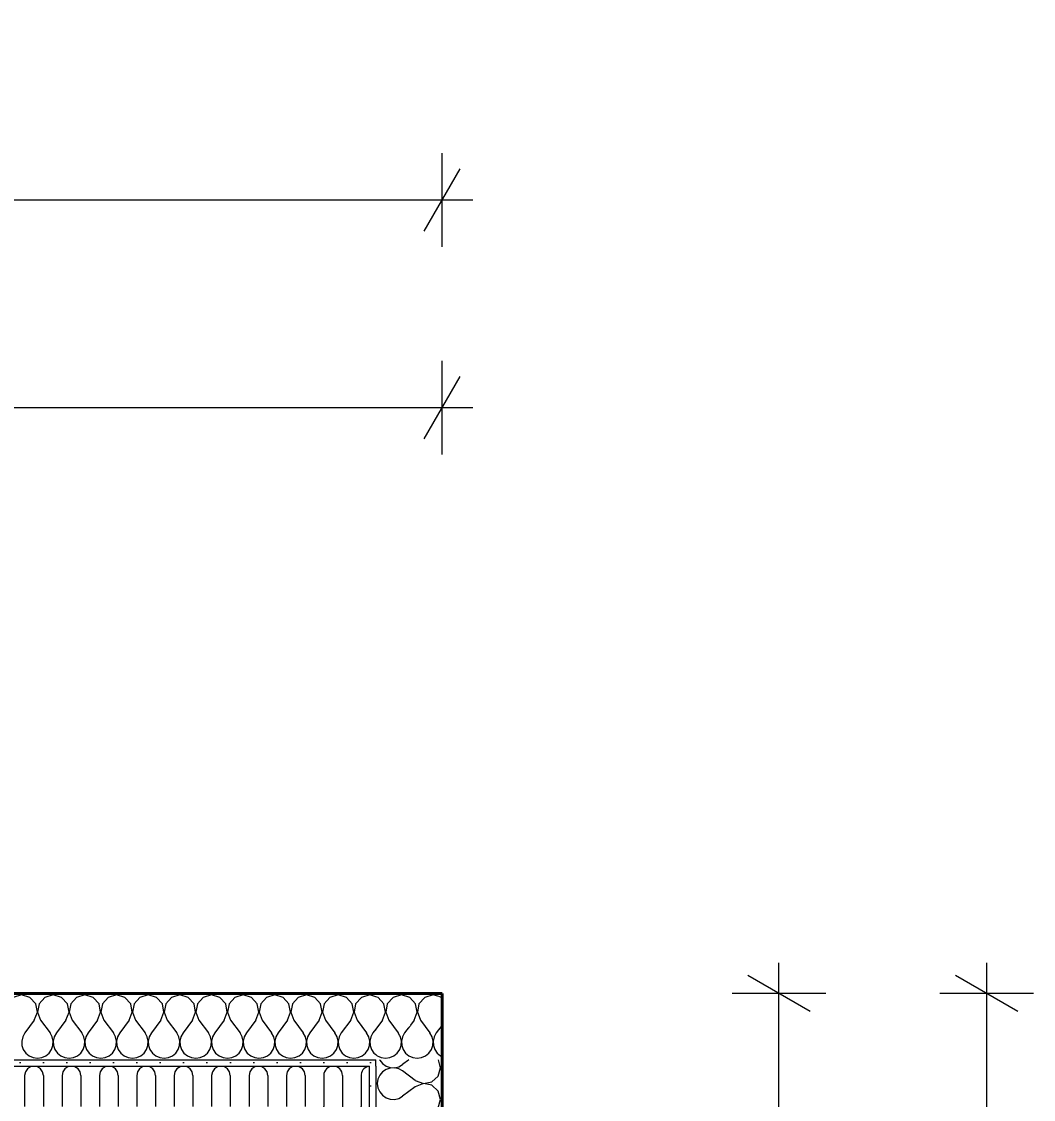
# Model space of a CAD drawing. Header units: millimetres. Extents: x -3100 to 17162, y -19566 to 10100.
# Drawn here: x 13448 to 15883, y 7505 to 10100 of the extents above; entities that cross this region are included whole.
import ezdxf

# ---------------------------------------------------------------- set-up
doc = ezdxf.new("R2010")
doc.units = ezdxf.units.MM
doc.header["$MEASUREMENT"] = 0
doc.linetypes.add('Wipeout_Contour', pattern=[1000, 0, -1000])
for name, color, linetype in [('Externí - moduly', 7, 'Continuous'), ('Konstrukce - svislé nosné', 7, 'Continuous'), ('Konstrukce – Dělicí čáry vrstev', 7, 'Continuous'), ('Kóty - SP', 7, 'Continuous'), ('Výplně – Řezové', 7, 'Continuous')]:
    doc.layers.add(name, color=color, linetype=linetype)
doc.styles.add('GENEROVANÝ_STYL_1', font='Arial.ttf')
doc.dimstyles.new('GENEROVANÝ_STYL__1', dxfattribs={"dimtxt": 134.999996, "dimasz": 114, "dimexe": 0.18, "dimexo": 0.0625, "dimgap": 0, "dimtad": 1, "dimtih": 1, "dimtoh": 1, "dimdec": 0, "dimzin": 0, "dimdsep": 46, "dimtxsty": 'GENEROVANÝ_STYL_1', "dimblk": 'ARROWHEAD_2', "dimblk1": 'ARROWHEAD_2', "dimblk2": 'ARROWHEAD_2', "dimcen": 0.09, "dimse1": 1, "dimse2": 1, "dimclrd": 256, "dimclre": 256, "dimclrt": 256, "dimazin": 0, "dimtfac": 1, "dimtdec": 4, "dimtmove": 0, "dimatfit": 3, "dimfxl": 1, "dimtolj": 1, "dimtzin": 0, "dimarcsym": 0})
doc.dimstyles.new('GENEROVANÝ_STYL__2', dxfattribs={"dimtxt": 134.999996, "dimasz": 114, "dimexe": 0.18, "dimexo": 0.0625, "dimgap": 0, "dimtad": 1, "dimdec": 0, "dimzin": 0, "dimdsep": 46, "dimtxsty": 'GENEROVANÝ_STYL_1', "dimblk": 'ARROWHEAD_2', "dimblk1": 'ARROWHEAD_2', "dimblk2": 'ARROWHEAD_2', "dimcen": 0.09, "dimse1": 1, "dimse2": 1, "dimclrd": 256, "dimclre": 256, "dimclrt": 256, "dimazin": 0, "dimtfac": 1, "dimtdec": 4, "dimtmove": 0, "dimatfit": 3, "dimfxl": 1, "dimtolj": 1, "dimtzin": 0, "dimarcsym": 0})
pattern_1 = [(0, (0, 0), (0, 56.25), [0, -56.25])]

# ---------------------------------------------------------------- blocks, each defined once
blk = doc.blocks.new('*X44')
at = {"layer": 'Výplně – Řezové', "color": 53, "linetype": 'Continuous', "lineweight": 13, "true_color": 0xeccf4f}
for p, q in [((14265, 7562.5), (14265, 7487.5)), ((14220, 7520), (14220, 7487.5))]:
    blk.add_line(p, q, dxfattribs=at)
for centre, start, end in [((14287.5, 7562.5), 96.3805, 96.7843), ((14287.5, 7562.5), 173.2157, 180), ((14242.5, 7487.5), 180, 0)]:
    blk.add_arc(centre, 22.5, start, end, dxfattribs=at)
blk = doc.blocks.new('*X45')
at = {"layer": 'Výplně – Řezové', "color": 53, "linetype": 'Continuous', "lineweight": 13, "true_color": 0xeccf4f}
for p, q in [((14458.1, 7750.5), (14452.2, 7752.2)), ((14460, 7748.4), (14458.1, 7750.5)), ((14383.8, 7683.8), (14369.5, 7664.8)), ((14404.2, 7704.2), (14407.6, 7695.2)), ((14407.6, 7695.2), (14430.5, 7664.8)), ((14460, 7683.8), (14445.7, 7664.8)), ((14359.4, 7655.6), (14358, 7658)), ((14369.5, 7664.8), (14364.4, 7655.6)), ((14435.6, 7655.6), (14430.5, 7664.8)), ((14445.7, 7664.8), (14440.6, 7655.6)), ((14357.9, 7624.9), (14361.2, 7634.8)), ((14361.8, 7645.3), (14359.4, 7655.6)), ((14361.2, 7634.8), (14361.8, 7645.3)), ((14364.4, 7655.6), (14362.1, 7645.3)), ((14362.1, 7645.3), (14362.6, 7634.8)), ((14362.6, 7634.8), (14365.9, 7624.9)), ((14434.1, 7624.9), (14437.4, 7634.8)), ((14437.9, 7645.3), (14435.6, 7655.6)), ((14437.4, 7634.8), (14437.9, 7645.3)), ((14440.6, 7655.6), (14438.2, 7645.3)), ((14438.2, 7645.3), (14438.8, 7634.8)), ((14438.8, 7634.8), (14442.1, 7624.9)), ((14307.7, 7607.7), (14313.4, 7605.3)), ((14313.4, 7605.3), (14323.8, 7603.8)), ((14323.8, 7603.8), (14334.2, 7605.3)), ((14334.2, 7605.3), (14343.8, 7609.5)), ((14343.8, 7609.5), (14351.9, 7616.2)), ((14351.9, 7616.2), (14357.9, 7624.9)), ((14365.9, 7624.9), (14371.9, 7616.2)), ((14371.9, 7616.2), (14380, 7609.5)), ((14380, 7609.5), (14389.6, 7605.3)), ((14389.6, 7605.3), (14400, 7603.8)), ((14400, 7603.8), (14410.4, 7605.3)), ((14410.4, 7605.3), (14420, 7609.5)), ((14420, 7609.5), (14428.1, 7616.2)), ((14428.1, 7616.2), (14434.1, 7624.9)), ((14442.1, 7624.9), (14448.1, 7616.2)), ((14448.1, 7616.2), (14456.2, 7609.5)), ((14456.2, 7609.5), (14460, 7607.8))]:
    blk.add_line(p, q, dxfattribs=at)
blk = doc.blocks.new('*X58')
at = {"layer": 'Výplně – Řezové', "color": 53, "linetype": 'Continuous', "lineweight": 13, "true_color": 0xeccf4f}
for p, q in [((14175, 7562.5), (14175, 7487.5)), ((14220, 7562.5), (14220, 7520))]:
    blk.add_line(p, q, dxfattribs=at)
for centre, start, end in [((14197.5, 7562.5), 0, 180), ((14287.5, 7562.5), 96.7843, 173.2157), ((14152.5, 7487.5), 303.7477, 0)]:
    blk.add_arc(centre, 22.5, start, end, dxfattribs=at)
blk = doc.blocks.new('*X62')
at = {"layer": 'Výplně – Řezové', "color": 53, "linetype": 'Continuous', "lineweight": 13, "true_color": 0xeccf4f}
for p, q in [((13468.9, 7583.3), (13461.6, 7578.4)), ((13477.5, 7585), (13468.9, 7583.3)), ((13486.1, 7583.3), (13477.5, 7585)), ((13493.4, 7578.4), (13486.1, 7583.3)), ((13558.9, 7583.3), (13551.6, 7578.4)), ((13567.5, 7585), (13558.9, 7583.3)), ((13576.1, 7583.3), (13567.5, 7585)), ((13583.4, 7578.4), (13576.1, 7583.3)), ((13648.9, 7583.3), (13641.6, 7578.4)), ((13657.5, 7585), (13648.9, 7583.3)), ((13666.1, 7583.3), (13657.5, 7585)), ((13673.4, 7578.4), (13666.1, 7583.3)), ((13738.9, 7583.3), (13731.6, 7578.4)), ((13747.5, 7585), (13738.9, 7583.3)), ((13756.1, 7583.3), (13747.5, 7585)), ((13763.4, 7578.4), (13756.1, 7583.3)), ((13828.9, 7583.3), (13821.6, 7578.4)), ((13837.5, 7585), (13828.9, 7583.3)), ((13846.1, 7583.3), (13837.5, 7585)), ((13853.4, 7578.4), (13846.1, 7583.3)), ((13918.9, 7583.3), (13911.6, 7578.4)), ((13927.5, 7585), (13918.9, 7583.3)), ((13936.1, 7583.3), (13927.5, 7585)), ((13943.4, 7578.4), (13936.1, 7583.3)), ((14008.9, 7583.3), (14001.6, 7578.4)), ((14017.5, 7585), (14008.9, 7583.3)), ((14026.1, 7583.3), (14017.5, 7585)), ((14033.4, 7578.4), (14026.1, 7583.3)), ((14098.9, 7583.3), (14091.6, 7578.4)), ((14107.5, 7585), (14098.9, 7583.3)), ((14116.1, 7583.3), (14107.5, 7585)), ((14123.4, 7578.4), (14116.1, 7583.3)), ((13456.7, 7571.1), (13455, 7562.5)), ((13455, 7562.5), (13455, 7487.5)), ((13461.6, 7578.4), (13456.7, 7571.1)), ((13498.3, 7571.1), (13493.4, 7578.4)), ((13500, 7562.5), (13498.3, 7571.1)), ((13500, 7562.5), (13500, 7487.5)), ((13546.7, 7571.1), (13545, 7562.5)), ((13545, 7562.5), (13545, 7487.5)), ((13551.6, 7578.4), (13546.7, 7571.1)), ((13588.3, 7571.1), (13583.4, 7578.4)), ((13590, 7562.5), (13588.3, 7571.1)), ((13590, 7562.5), (13590, 7487.5)), ((13636.7, 7571.1), (13635, 7562.5)), ((13635, 7562.5), (13635, 7487.5)), ((13641.6, 7578.4), (13636.7, 7571.1)), ((13678.3, 7571.1), (13673.4, 7578.4)), ((13680, 7562.5), (13678.3, 7571.1)), ((13680, 7562.5), (13680, 7487.5)), ((13726.7, 7571.1), (13725, 7562.5)), ((13725, 7562.5), (13725, 7487.5)), ((13731.6, 7578.4), (13726.7, 7571.1)), ((13768.3, 7571.1), (13763.4, 7578.4)), ((13770, 7562.5), (13768.3, 7571.1)), ((13770, 7562.5), (13770, 7487.5)), ((13816.7, 7571.1), (13815, 7562.5)), ((13815, 7562.5), (13815, 7487.5)), ((13821.6, 7578.4), (13816.7, 7571.1)), ((13858.3, 7571.1), (13853.4, 7578.4)), ((13860, 7562.5), (13858.3, 7571.1)), ((13860, 7562.5), (13860, 7487.5)), ((13906.7, 7571.1), (13905, 7562.5)), ((13905, 7562.5), (13905, 7487.5)), ((13911.6, 7578.4), (13906.7, 7571.1)), ((13948.3, 7571.1), (13943.4, 7578.4)), ((13950, 7562.5), (13948.3, 7571.1)), ((13950, 7562.5), (13950, 7487.5)), ((13996.7, 7571.1), (13995, 7562.5)), ((13995, 7562.5), (13995, 7487.5)), ((14001.6, 7578.4), (13996.7, 7571.1)), ((14038.3, 7571.1), (14033.4, 7578.4)), ((14040, 7562.5), (14038.3, 7571.1)), ((14040, 7562.5), (14040, 7487.5)), ((14086.7, 7571.1), (14085, 7562.5)), ((14085, 7562.5), (14085, 7487.5)), ((14091.6, 7578.4), (14086.7, 7571.1)), ((14128.3, 7571.1), (14123.4, 7578.4)), ((14130, 7562.5), (14128.3, 7571.1)), ((14130, 7562.5), (14130, 7487.5))]:
    blk.add_line(p, q, dxfattribs=at)
blk = doc.blocks.new('*X64')
at = {"layer": 'Výplně – Řezové', "color": 53, "linetype": 'Continuous', "lineweight": 13, "true_color": 0xeccf4f}
for p, q in [((14305.7, 7750.5), (14300, 7752.1)), ((14319.8, 7735.1), (14305.7, 7750.5)), ((14323.7, 7714.7), (14319.8, 7735.1)), ((14327.8, 7735.1), (14324, 7714.7)), ((14341.9, 7750.5), (14327.8, 7735.1)), ((14361.9, 7756.2), (14341.9, 7750.5)), ((14381.9, 7750.5), (14361.9, 7756.2)), ((14396, 7735.1), (14381.9, 7750.5)), ((14399.8, 7714.7), (14396, 7735.1)), ((14404, 7735.1), (14400.2, 7714.7)), ((14418.1, 7750.5), (14404, 7735.1)), ((14438.1, 7756.2), (14418.1, 7750.5)), ((14452.2, 7752.2), (14438.1, 7756.2)), ((14316.2, 7695.2), (14323.7, 7714.7)), ((14324, 7714.7), (14331.4, 7695.2)), ((14392.4, 7695.2), (14399.8, 7714.7)), ((14400.2, 7714.7), (14404.2, 7704.2)), ((14316.2, 7695.2), (14300, 7673.7)), ((14331.4, 7695.2), (14354.3, 7664.8)), ((14392.4, 7695.2), (14383.8, 7683.8)), ((14358, 7658), (14354.3, 7664.8)), ((14300, 7612.6), (14303.8, 7609.5)), ((14303.8, 7609.5), (14307.7, 7607.7))]:
    blk.add_line(p, q, dxfattribs=at)
blk = doc.blocks.new('*X68')
at = {"layer": 'Výplně – Řezové', "color": 53, "linetype": 'Continuous', "lineweight": 13, "true_color": 0xeccf4f}
for p, q in [((13447.6, 7756.2), (13427.6, 7750.5)), ((13467.6, 7750.5), (13447.6, 7756.2)), ((13481.7, 7735.1), (13467.6, 7750.5)), ((13485.6, 7714.7), (13481.7, 7735.1)), ((13489.7, 7735.1), (13485.9, 7714.7)), ((13503.8, 7750.5), (13489.7, 7735.1)), ((13523.8, 7756.2), (13503.8, 7750.5)), ((13543.8, 7750.5), (13523.8, 7756.2)), ((13557.9, 7735.1), (13543.8, 7750.5)), ((13561.8, 7714.7), (13557.9, 7735.1)), ((13565.9, 7735.1), (13562.1, 7714.7)), ((13580, 7750.5), (13565.9, 7735.1)), ((13600, 7756.2), (13580, 7750.5)), ((13620, 7750.5), (13600, 7756.2)), ((13634.1, 7735.1), (13620, 7750.5)), ((13637.9, 7714.7), (13634.1, 7735.1)), ((13642.1, 7735.1), (13638.2, 7714.7)), ((13656.2, 7750.5), (13642.1, 7735.1)), ((13676.2, 7756.2), (13656.2, 7750.5)), ((13696.2, 7750.5), (13676.2, 7756.2)), ((13710.3, 7735.1), (13696.2, 7750.5)), ((13714.1, 7714.7), (13710.3, 7735.1)), ((13718.3, 7735.1), (13714.4, 7714.7)), ((13732.4, 7750.5), (13718.3, 7735.1)), ((13752.4, 7756.2), (13732.4, 7750.5)), ((13772.4, 7750.5), (13752.4, 7756.2)), ((13786.5, 7735.1), (13772.4, 7750.5)), ((13790.3, 7714.7), (13786.5, 7735.1)), ((13794.5, 7735.1), (13790.6, 7714.7)), ((13808.5, 7750.5), (13794.5, 7735.1)), ((13828.6, 7756.2), (13808.5, 7750.5)), ((13848.6, 7750.5), (13828.6, 7756.2)), ((13862.6, 7735.1), (13848.6, 7750.5)), ((13866.5, 7714.7), (13862.6, 7735.1)), ((13870.7, 7735.1), (13866.8, 7714.7)), ((13884.7, 7750.5), (13870.7, 7735.1)), ((13904.8, 7756.2), (13884.7, 7750.5)), ((13924.8, 7750.5), (13904.8, 7756.2)), ((13938.8, 7735.1), (13924.8, 7750.5)), ((13942.7, 7714.7), (13938.8, 7735.1)), ((13946.9, 7735.1), (13943, 7714.7)), ((13960.9, 7750.5), (13946.9, 7735.1)), ((13981, 7756.2), (13960.9, 7750.5)), ((14001, 7750.5), (13981, 7756.2)), ((14015, 7735.1), (14001, 7750.5)), ((14018.9, 7714.7), (14015, 7735.1)), ((14023.1, 7735.1), (14019.2, 7714.7)), ((14037.1, 7750.5), (14023.1, 7735.1)), ((14057.1, 7756.2), (14037.1, 7750.5)), ((14077.2, 7750.5), (14057.1, 7756.2)), ((14091.2, 7735.1), (14077.2, 7750.5)), ((14095.1, 7714.7), (14091.2, 7735.1)), ((14099.3, 7735.1), (14095.4, 7714.7)), ((14113.3, 7750.5), (14099.3, 7735.1)), ((14133.3, 7756.2), (14113.3, 7750.5)), ((14153.4, 7750.5), (14133.3, 7756.2)), ((14167.4, 7735.1), (14153.4, 7750.5)), ((14171.3, 7714.7), (14167.4, 7735.1)), ((14175.5, 7735.1), (14171.6, 7714.7)), ((14189.5, 7750.5), (14175.5, 7735.1)), ((14209.5, 7756.2), (14189.5, 7750.5)), ((14229.6, 7750.5), (14209.5, 7756.2)), ((14243.6, 7735.1), (14229.6, 7750.5)), ((14247.5, 7714.7), (14243.6, 7735.1)), ((14251.6, 7735.1), (14247.8, 7714.7)), ((14265.7, 7750.5), (14251.6, 7735.1)), ((14285.7, 7756.2), (14265.7, 7750.5)), ((14300, 7752.1), (14285.7, 7756.2)), ((13478.1, 7695.2), (13485.6, 7714.7)), ((13485.9, 7714.7), (13493.3, 7695.2)), ((13554.3, 7695.2), (13561.8, 7714.7)), ((13562.1, 7714.7), (13569.5, 7695.2)), ((13630.5, 7695.2), (13637.9, 7714.7)), ((13638.2, 7714.7), (13645.7, 7695.2)), ((13706.7, 7695.2), (13714.1, 7714.7)), ((13714.4, 7714.7), (13721.9, 7695.2)), ((13782.9, 7695.2), (13790.3, 7714.7)), ((13790.6, 7714.7), (13798.1, 7695.2)), ((13859, 7695.2), (13866.5, 7714.7)), ((13866.8, 7714.7), (13874.3, 7695.2)), ((13935.2, 7695.2), (13942.7, 7714.7)), ((13943, 7714.7), (13950.5, 7695.2)), ((14011.4, 7695.2), (14018.9, 7714.7)), ((14019.2, 7714.7), (14026.7, 7695.2)), ((14087.6, 7695.2), (14095.1, 7714.7)), ((14095.4, 7714.7), (14102.9, 7695.2)), ((14163.8, 7695.2), (14171.3, 7714.7)), ((14171.6, 7714.7), (14179, 7695.2)), ((14240, 7695.2), (14247.5, 7714.7)), ((14247.8, 7714.7), (14255.2, 7695.2)), ((13478.1, 7695.2), (13455.2, 7664.8)), ((13493.3, 7695.2), (13516.2, 7664.8)), ((13554.3, 7695.2), (13531.4, 7664.8)), ((13569.5, 7695.2), (13592.4, 7664.8)), ((13630.5, 7695.2), (13607.6, 7664.8)), ((13645.7, 7695.2), (13668.6, 7664.8)), ((13706.7, 7695.2), (13683.8, 7664.8)), ((13721.9, 7695.2), (13744.8, 7664.8)), ((13782.9, 7695.2), (13760, 7664.8)), ((13798.1, 7695.2), (13821, 7664.8)), ((13859, 7695.2), (13836.2, 7664.8)), ((13874.3, 7695.2), (13897.1, 7664.8)), ((13935.2, 7695.2), (13912.4, 7664.8)), ((13950.5, 7695.2), (13973.3, 7664.8)), ((14011.4, 7695.2), (13988.6, 7664.8)), ((14026.7, 7695.2), (14049.5, 7664.8)), ((14087.6, 7695.2), (14064.8, 7664.8)), ((14102.9, 7695.2), (14125.7, 7664.8)), ((14163.8, 7695.2), (14141, 7664.8)), ((14179, 7695.2), (14201.9, 7664.8)), ((14240, 7695.2), (14217.1, 7664.8)), ((14255.2, 7695.2), (14278.1, 7664.8)), ((13455.2, 7664.8), (13450.2, 7655.6)), ((13521.3, 7655.6), (13516.2, 7664.8)), ((13531.4, 7664.8), (13526.3, 7655.6)), ((13597.5, 7655.6), (13592.4, 7664.8)), ((13607.6, 7664.8), (13602.5, 7655.6)), ((13673.7, 7655.6), (13668.6, 7664.8)), ((13683.8, 7664.8), (13678.7, 7655.6)), ((13749.8, 7655.6), (13744.8, 7664.8)), ((13760, 7664.8), (13754.9, 7655.6)), ((13826, 7655.6), (13821, 7664.8)), ((13836.2, 7664.8), (13831.1, 7655.6)), ((13902.2, 7655.6), (13897.1, 7664.8)), ((13912.4, 7664.8), (13907.3, 7655.6)), ((13978.4, 7655.6), (13973.3, 7664.8)), ((13988.6, 7664.8), (13983.5, 7655.6)), ((14054.6, 7655.6), (14049.5, 7664.8)), ((14064.8, 7664.8), (14059.7, 7655.6)), ((14130.8, 7655.6), (14125.7, 7664.8)), ((14141, 7664.8), (14135.9, 7655.6)), ((14207, 7655.6), (14201.9, 7664.8)), ((14217.1, 7664.8), (14212.1, 7655.6)), ((14283.2, 7655.6), (14278.1, 7664.8)), ((14293.3, 7664.8), (14288.2, 7655.6)), ((14300, 7673.7), (14293.3, 7664.8)), ((13450.2, 7655.6), (13447.8, 7645.3)), ((13447.8, 7645.3), (13448.3, 7634.8)), ((13448.3, 7634.8), (13451.6, 7624.9)), ((13519.8, 7624.9), (13523.1, 7634.8)), ((13523.7, 7645.3), (13521.3, 7655.6)), ((13523.1, 7634.8), (13523.7, 7645.3)), ((13526.3, 7655.6), (13524, 7645.3)), ((13524, 7645.3), (13524.5, 7634.8)), ((13524.5, 7634.8), (13527.8, 7624.9)), ((13596, 7624.9), (13599.3, 7634.8)), ((13599.8, 7645.3), (13597.5, 7655.6)), ((13599.3, 7634.8), (13599.8, 7645.3)), ((13602.5, 7655.6), (13600.2, 7645.3)), ((13600.2, 7645.3), (13600.7, 7634.8)), ((13600.7, 7634.8), (13604, 7624.9)), ((13672.2, 7624.9), (13675.5, 7634.8)), ((13676, 7645.3), (13673.7, 7655.6)), ((13675.5, 7634.8), (13676, 7645.3)), ((13678.7, 7655.6), (13676.3, 7645.3)), ((13676.3, 7645.3), (13676.9, 7634.8)), ((13676.9, 7634.8), (13680.2, 7624.9)), ((13748.4, 7624.9), (13751.7, 7634.8)), ((13752.2, 7645.3), (13749.8, 7655.6)), ((13751.7, 7634.8), (13752.2, 7645.3)), ((13754.9, 7655.6), (13752.5, 7645.3)), ((13752.5, 7645.3), (13753, 7634.8)), ((13753, 7634.8), (13756.4, 7624.9)), ((13824.5, 7624.9), (13827.9, 7634.8)), ((13828.4, 7645.3), (13826, 7655.6)), ((13827.9, 7634.8), (13828.4, 7645.3)), ((13831.1, 7655.6), (13828.7, 7645.3)), ((13828.7, 7645.3), (13829.2, 7634.8)), ((13829.2, 7634.8), (13832.6, 7624.9)), ((13900.7, 7624.9), (13904.1, 7634.8)), ((13904.6, 7645.3), (13902.2, 7655.6)), ((13904.1, 7634.8), (13904.6, 7645.3)), ((13907.3, 7655.6), (13904.9, 7645.3)), ((13904.9, 7645.3), (13905.4, 7634.8)), ((13905.4, 7634.8), (13908.8, 7624.9)), ((13976.9, 7624.9), (13980.3, 7634.8)), ((13980.8, 7645.3), (13978.4, 7655.6)), ((13980.3, 7634.8), (13980.8, 7645.3)), ((13983.5, 7655.6), (13981.1, 7645.3)), ((13981.1, 7645.3), (13981.6, 7634.8)), ((13981.6, 7634.8), (13985, 7624.9)), ((14053.1, 7624.9), (14056.5, 7634.8)), ((14057, 7645.3), (14054.6, 7655.6)), ((14056.5, 7634.8), (14057, 7645.3)), ((14059.7, 7655.6), (14057.3, 7645.3)), ((14057.3, 7645.3), (14057.8, 7634.8)), ((14057.8, 7634.8), (14061.2, 7624.9)), ((14129.3, 7624.9), (14132.7, 7634.8)), ((14133.2, 7645.3), (14130.8, 7655.6)), ((14132.7, 7634.8), (14133.2, 7645.3)), ((14135.9, 7655.6), (14133.5, 7645.3)), ((14133.5, 7645.3), (14134, 7634.8)), ((14134, 7634.8), (14137.4, 7624.9)), ((14205.5, 7624.9), (14208.9, 7634.8)), ((14209.4, 7645.3), (14207, 7655.6)), ((14208.9, 7634.8), (14209.4, 7645.3)), ((14212.1, 7655.6), (14209.7, 7645.3)), ((14209.7, 7645.3), (14210.2, 7634.8)), ((14210.2, 7634.8), (14213.5, 7624.9)), ((14281.7, 7624.9), (14285.1, 7634.8)), ((14285.6, 7645.3), (14283.2, 7655.6)), ((14285.1, 7634.8), (14285.6, 7645.3)), ((14288.2, 7655.6), (14285.9, 7645.3)), ((14285.9, 7645.3), (14286.4, 7634.8)), ((14286.4, 7634.8), (14289.7, 7624.9)), ((13451.6, 7624.9), (13457.6, 7616.2)), ((13457.6, 7616.2), (13465.7, 7609.5)), ((13465.7, 7609.5), (13475.3, 7605.3)), ((13475.3, 7605.3), (13485.7, 7603.8)), ((13485.7, 7603.8), (13496.1, 7605.3)), ((13496.1, 7605.3), (13505.7, 7609.5)), ((13505.7, 7609.5), (13513.8, 7616.2)), ((13513.8, 7616.2), (13519.8, 7624.9)), ((13527.8, 7624.9), (13533.8, 7616.2)), ((13533.8, 7616.2), (13541.9, 7609.5)), ((13541.9, 7609.5), (13551.5, 7605.3)), ((13551.5, 7605.3), (13561.9, 7603.8)), ((13561.9, 7603.8), (13572.3, 7605.3)), ((13572.3, 7605.3), (13581.9, 7609.5)), ((13581.9, 7609.5), (13590, 7616.2)), ((13590, 7616.2), (13596, 7624.9)), ((13604, 7624.9), (13610, 7616.2)), ((13610, 7616.2), (13618.1, 7609.5)), ((13618.1, 7609.5), (13627.7, 7605.3)), ((13627.7, 7605.3), (13638.1, 7603.8)), ((13638.1, 7603.8), (13648.5, 7605.3)), ((13648.5, 7605.3), (13658.1, 7609.5)), ((13658.1, 7609.5), (13666.2, 7616.2)), ((13666.2, 7616.2), (13672.2, 7624.9)), ((13680.2, 7624.9), (13686.2, 7616.2)), ((13686.2, 7616.2), (13694.3, 7609.5)), ((13694.3, 7609.5), (13703.9, 7605.3)), ((13703.9, 7605.3), (13714.3, 7603.8)), ((13714.3, 7603.8), (13724.7, 7605.3)), ((13724.7, 7605.3), (13734.3, 7609.5)), ((13734.3, 7609.5), (13742.4, 7616.2)), ((13742.4, 7616.2), (13748.4, 7624.9)), ((13756.4, 7624.9), (13762.4, 7616.2)), ((13762.4, 7616.2), (13770.4, 7609.5)), ((13770.4, 7609.5), (13780.1, 7605.3)), ((13780.1, 7605.3), (13790.5, 7603.8)), ((13790.5, 7603.8), (13800.9, 7605.3)), ((13800.9, 7605.3), (13810.5, 7609.5)), ((13810.5, 7609.5), (13818.6, 7616.2)), ((13818.6, 7616.2), (13824.5, 7624.9)), ((13832.6, 7624.9), (13838.5, 7616.2)), ((13838.5, 7616.2), (13846.6, 7609.5)), ((13846.6, 7609.5), (13856.3, 7605.3)), ((13856.3, 7605.3), (13866.7, 7603.8)), ((13866.7, 7603.8), (13877.1, 7605.3)), ((13877.1, 7605.3), (13886.7, 7609.5)), ((13886.7, 7609.5), (13894.8, 7616.2)), ((13894.8, 7616.2), (13900.7, 7624.9)), ((13908.8, 7624.9), (13914.7, 7616.2)), ((13914.7, 7616.2), (13922.8, 7609.5)), ((13922.8, 7609.5), (13932.4, 7605.3)), ((13932.4, 7605.3), (13942.9, 7603.8)), ((13942.9, 7603.8), (13953.3, 7605.3)), ((13953.3, 7605.3), (13962.9, 7609.5)), ((13962.9, 7609.5), (13971, 7616.2)), ((13971, 7616.2), (13976.9, 7624.9)), ((13985, 7624.9), (13990.9, 7616.2)), ((13990.9, 7616.2), (13999, 7609.5)), ((13999, 7609.5), (14008.6, 7605.3)), ((14008.6, 7605.3), (14019, 7603.8)), ((14019, 7603.8), (14029.5, 7605.3)), ((14029.5, 7605.3), (14039.1, 7609.5)), ((14039.1, 7609.5), (14047.2, 7616.2)), ((14047.2, 7616.2), (14053.1, 7624.9)), ((14061.2, 7624.9), (14067.1, 7616.2)), ((14067.1, 7616.2), (14075.2, 7609.5)), ((14075.2, 7609.5), (14084.8, 7605.3)), ((14084.8, 7605.3), (14095.2, 7603.8)), ((14095.2, 7603.8), (14105.6, 7605.3)), ((14105.6, 7605.3), (14115.3, 7609.5)), ((14115.3, 7609.5), (14123.4, 7616.2)), ((14123.4, 7616.2), (14129.3, 7624.9)), ((14137.4, 7624.9), (14143.3, 7616.2)), ((14143.3, 7616.2), (14151.4, 7609.5)), ((14151.4, 7609.5), (14161, 7605.3)), ((14161, 7605.3), (14171.4, 7603.8)), ((14171.4, 7603.8), (14181.8, 7605.3)), ((14181.8, 7605.3), (14191.5, 7609.5)), ((14191.5, 7609.5), (14199.5, 7616.2)), ((14199.5, 7616.2), (14205.5, 7624.9)), ((14213.5, 7624.9), (14219.5, 7616.2)), ((14219.5, 7616.2), (14227.6, 7609.5)), ((14227.6, 7609.5), (14237.2, 7605.3)), ((14237.2, 7605.3), (14247.6, 7603.8)), ((14247.6, 7603.8), (14258, 7605.3)), ((14258, 7605.3), (14267.6, 7609.5)), ((14267.6, 7609.5), (14275.7, 7616.2)), ((14275.7, 7616.2), (14281.7, 7624.9)), ((14289.7, 7624.9), (14295.7, 7616.2)), ((14295.7, 7616.2), (14300, 7612.6))]:
    blk.add_line(p, q, dxfattribs=at)
blk = doc.blocks.new('Zeď_3', base_point=(0, 7400))
at = {"color": 254, "linetype": 'Wipeout_Contour', "lineweight": 0, "ltscale": 48302.759145}
blk.add_wipeout([(14285, 7585), (14165, 7465), (14285, 7465)], dxfattribs=at).dxf.layer = 'Výplně – Řezové'
at = {"layer": 'Konstrukce - svislé nosné', "color": 7, "lineweight": 40}
blk.add_blockref('*X44', (0, 0), dxfattribs=at)
at = {"color": 254, "linetype": 'Wipeout_Contour', "lineweight": 0, "ltscale": 48554.408391}
blk.add_wipeout([(14300, 7600), (14285, 7585), (14300, 7585)], dxfattribs=at).dxf.layer = 'Výplně – Řezové'
at = {"layer": 'Výplně – Řezové', "linetype": 'Continuous', "lineweight": 13, "true_color": 0xa8a8a8}
h = blk.add_hatch(dxfattribs=at)
h.set_pattern_fill('Sádra', color=253, style=0, pattern_type=2)
h.set_pattern_definition(pattern_1)
h.paths.add_polyline_path([(14300, 7600), (14285, 7585), (14300, 7585)])
at = {"color": 254, "linetype": 'Wipeout_Contour', "lineweight": 0, "ltscale": 48939.687575}
blk.add_wipeout([(14460, 7760), (14300, 7600), (14460, 7600)], dxfattribs=at).dxf.layer = 'Výplně – Řezové'
at = {"color": 254, "linetype": 'Wipeout_Contour', "lineweight": 0, "ltscale": 48254.150872}
blk.add_wipeout([(14165, 7585), (14165, 7465), (14285, 7585)], dxfattribs=at).dxf.layer = 'Výplně – Řezové'
at = {"layer": 'Konstrukce - svislé nosné', "color": 7, "lineweight": 40}
for name in ['*X45', '*X58']:
    blk.add_blockref(name, (0, 0), dxfattribs=at)
at = {"color": 254, "linetype": 'Wipeout_Contour', "lineweight": 0, "ltscale": 58160.201248}
blk.add_wipeout([(10650, 7465), (14165, 7465), (14165, 7585), (10650, 7585)], dxfattribs=at).dxf.layer = 'Výplně – Řezové'
at = {"color": 254, "linetype": 'Wipeout_Contour', "lineweight": 0, "ltscale": 48549.550814}
blk.add_wipeout([(14285, 7600), (14285, 7585), (14300, 7600)], dxfattribs=at).dxf.layer = 'Výplně – Řezové'
at = {"layer": 'Výplně – Řezové', "linetype": 'Continuous', "lineweight": 13, "true_color": 0xa8a8a8}
h = blk.add_hatch(dxfattribs=at)
h.set_pattern_fill('Sádra', color=253, style=0, pattern_type=2)
h.set_pattern_definition(pattern_1)
h.paths.add_polyline_path([(14285, 7600), (14285, 7585), (14300, 7600)])
at = {"layer": 'Konstrukce - svislé nosné', "color": 7, "lineweight": 40}
blk.add_blockref('*X62', (0, 0), dxfattribs=at)
at = {"color": 254, "linetype": 'Wipeout_Contour', "lineweight": 0, "ltscale": 48875.284785}
blk.add_wipeout([(14300, 7760), (14300, 7600), (14460, 7760)], dxfattribs=at).dxf.layer = 'Výplně – Řezové'
at = {"color": 254, "linetype": 'Wipeout_Contour', "lineweight": 0, "ltscale": 58513.267306}
blk.add_wipeout([(10650, 7585), (14285, 7585), (14285, 7600), (10650, 7600)], dxfattribs=at).dxf.layer = 'Výplně – Řezové'
at = {"layer": 'Výplně – Řezové', "linetype": 'Continuous', "lineweight": 13, "true_color": 0xa8a8a8}
h = blk.add_hatch(dxfattribs=at)
h.set_pattern_fill('Sádra', color=253, style=0, pattern_type=2)
h.set_pattern_definition(pattern_1)
h.paths.add_polyline_path([(10650, 7585), (14285, 7585), (14285, 7600), (10650, 7600)])
at = {"layer": 'Konstrukce - svislé nosné', "color": 7, "linetype": 'Continuous', "lineweight": 40, "flags": 128}
blk.add_lwpolyline([(14460, 7760), (14460, 7600)], dxfattribs=at)
at = {"layer": 'Konstrukce – Dělicí čáry vrstev', "color": 7, "linetype": 'Continuous', "lineweight": 13}
for p in [(10650, 7585), (14285, 7465)]:
    blk.add_line(p, (14285, 7585), dxfattribs=at)
at = {"layer": 'Konstrukce - svislé nosné', "color": 7, "lineweight": 40}
blk.add_blockref('*X64', (0, 0), dxfattribs=at)
at = {"color": 254, "linetype": 'Wipeout_Contour', "lineweight": 0, "ltscale": 58724.783729}
blk.add_wipeout([(10650, 7760), (10650, 7600), (14300, 7600), (14300, 7760)], dxfattribs=at).dxf.layer = 'Výplně – Řezové'
at = {"layer": 'Konstrukce - svislé nosné', "color": 7, "linetype": 'Continuous', "lineweight": 40, "flags": 128}
blk.add_lwpolyline([(14460, 7760), (10650, 7760)], dxfattribs=at)
at = {"layer": 'Konstrukce – Dělicí čáry vrstev', "color": 7, "linetype": 'Continuous', "lineweight": 13}
for p in [(10650, 7600), (14300, 7585)]:
    blk.add_line(p, (14300, 7600), dxfattribs=at)
at = {"layer": 'Konstrukce - svislé nosné', "color": 7, "lineweight": 40}
blk.add_blockref('*X68', (0, 0), dxfattribs=at)
blk = doc.blocks.new('*X89')
at = {"layer": 'Výplně – Řezové', "color": 53, "linetype": 'Continuous', "lineweight": 13, "true_color": 0xeccf4f}
for p, q in [((14309.1, 7600), (14309.5, 7599)), ((14309.5, 7599), (14316.2, 7590.9)), ((14316.2, 7590.9), (14324.9, 7585)), ((14324.9, 7585), (14334.8, 7581.6)), ((14334.8, 7580.3), (14324.9, 7576.9)), ((14334.8, 7581.6), (14345.3, 7581.1)), ((14345.3, 7580.8), (14334.8, 7580.3)), ((14345.3, 7581.1), (14355.6, 7583.5)), ((14355.6, 7578.4), (14345.3, 7580.8)), ((14355.6, 7583.5), (14364.8, 7588.6)), ((14380, 7600), (14364.8, 7588.6)), ((14450.5, 7560.9), (14456.2, 7581)), ((14456.2, 7581), (14450.8, 7600)), ((14305.3, 7553.3), (14303.8, 7542.9)), ((14309.5, 7562.9), (14305.3, 7553.3)), ((14316.2, 7571), (14309.5, 7562.9)), ((14324.9, 7576.9), (14316.2, 7571)), ((14364.8, 7573.3), (14355.6, 7578.4)), ((14395.2, 7550.5), (14364.8, 7573.3)), ((14435.1, 7546.9), (14450.5, 7560.9)), ((14303.8, 7542.9), (14305.3, 7532.4)), ((14305.3, 7532.4), (14309.5, 7522.8)), ((14395.2, 7535.2), (14364.8, 7512.4)), ((14395.2, 7550.5), (14414.7, 7543)), ((14414.7, 7542.7), (14395.2, 7535.2)), ((14414.7, 7543), (14435.1, 7546.9)), ((14435.1, 7538.8), (14414.7, 7542.7)), ((14450.5, 7524.8), (14435.1, 7538.8)), ((14309.5, 7522.8), (14316.2, 7514.7)), ((14316.2, 7514.7), (14324.9, 7508.8)), ((14324.9, 7508.8), (14334.8, 7505.4)), ((14334.8, 7505.4), (14345.3, 7504.9)), ((14345.3, 7504.9), (14355.6, 7507.3)), ((14355.6, 7507.3), (14364.8, 7512.4)), ((14456.2, 7504.8), (14450.5, 7524.8)), ((14450.5, 7484.7), (14456.2, 7504.8))]:
    blk.add_line(p, q, dxfattribs=at)
blk = doc.blocks.new('Zeď_4', base_point=(14100, 7400))
at = {"color": 254, "linetype": 'Wipeout_Contour', "lineweight": 0, "ltscale": 61838.688982}
blk.add_wipeout([(14285, 7585), (14285, 3600), (14300, 3600), (14300, 7585)], dxfattribs=at).dxf.layer = 'Výplně – Řezové'
at = {"layer": 'Výplně – Řezové', "linetype": 'Continuous', "lineweight": 13, "true_color": 0xa8a8a8}
h = blk.add_hatch(dxfattribs=at)
h.set_pattern_fill('Sádra', color=253, style=0, pattern_type=2)
h.set_pattern_definition(pattern_1)
h.paths.add_polyline_path([(14285, 7585), (14285, 3600), (14300, 3600), (14300, 7585)])
at = {"layer": 'Konstrukce – Dělicí čáry vrstev', "color": 7, "linetype": 'Continuous', "lineweight": 13}
blk.add_line((14285, 7465), (14285, 7585), dxfattribs=at)
at = {"color": 254, "linetype": 'Wipeout_Contour', "lineweight": 0, "ltscale": 62177.219059}
blk.add_wipeout([(14300, 3600), (14460, 3600), (14460, 7600), (14300, 7600)], dxfattribs=at).dxf.layer = 'Výplně – Řezové'
at = {"layer": 'Konstrukce - svislé nosné', "color": 7, "linetype": 'Continuous', "lineweight": 40, "flags": 128}
blk.add_lwpolyline([(14460, 3600), (14460, 7600)], dxfattribs=at)
at = {"layer": 'Konstrukce – Dělicí čáry vrstev', "color": 7, "linetype": 'Continuous', "lineweight": 13}
for q in [(14300, 7600), (14300, 3600)]:
    blk.add_line((14300, 7585), q, dxfattribs=at)
at = {"layer": 'Konstrukce - svislé nosné', "color": 7, "lineweight": 40}
blk.add_blockref('*X89', (0, 0), dxfattribs=at)
blk = doc.blocks.new('*D333')
at = {"layer": 'Kóty - SP', "color": 146, "linetype": 'Continuous', "lineweight": 13, "true_color": 0x1a4f6e}
for p, q in [((10650, 9058), (10650, 9283)), ((14460, 9058), (14460, 9283)), ((10693.3, 9245.5), (10606.7, 9095.5)), ((14416.7, 9095.5), (14503.3, 9245.5)), ((10650, 9170.5), (14460, 9170.5)), ((14460, 9170.5), (14533.3, 9170.5))]:
    blk.add_line(p, q, dxfattribs=at)
at = {"layer": 'Kóty - SP', "color": 146, "lineweight": 13, "true_color": 0x1a4f6e, "insert": (12323.3, 9197.5), "char_height": 135, "attachment_point": 7, "style": 'GENEROVANÝ_STYL_1'}
blk.add_mtext('\\A1;{\\pql;\\fArial|b0|i0|c0|p0;\\W1.000000;3\xa0810}', dxfattribs=at)
blk = doc.blocks.new('ARROWHEAD_2')
at = {"color": 0, "linetype": 'Continuous', "lineweight": 0}
for p, q in [((-0.378, -0.655), (0.378, 0.655)), ((0, 0), (-1, 0))]:
    blk.add_line(p, q, dxfattribs=at)
blk = doc.blocks.new('*D334')
at = {"layer": 'Kóty - SP', "color": 146, "linetype": 'Continuous', "lineweight": 13, "true_color": 0x1a4f6e}
for p, q in [((-360, 9558), (-360, 9783)), ((14460, 9558), (14460, 9783)), ((-316.7, 9745.5), (-403.3, 9595.5)), ((14416.7, 9595.5), (14503.3, 9745.5)), ((-433.4, 9670.5), (-360, 9670.5)), ((-360, 9670.5), (14460, 9670.5)), ((14460, 9670.5), (14533.3, 9670.5))]:
    blk.add_line(p, q, dxfattribs=at)
at = {"layer": 'Kóty - SP', "color": 146, "lineweight": 13, "true_color": 0x1a4f6e, "insert": (6766.9, 9697.5), "char_height": 135, "attachment_point": 7, "style": 'GENEROVANÝ_STYL_1'}
blk.add_mtext('\\A1;{\\pql;\\fArial|b0|i0|c0|p0;\\W1.000000;14\xa0820}', dxfattribs=at)
blk = doc.blocks.new('*D371')
at = {"layer": 'Kóty - SP', "color": 146, "linetype": 'Continuous', "lineweight": 13, "true_color": 0x1a4f6e}
for p, q in [((15270.5, 7760), (15270.5, 7833.3)), ((15345.5, 7716.7), (15195.5, 7803.3)), ((15383, 7760), (15158, 7760)), ((15270.5, 3600), (15270.5, 7760)), ((15195.5, 3643.3), (15345.5, 3556.7)), ((15383, 3600), (15158, 3600))]:
    blk.add_line(p, q, dxfattribs=at)
at = {"layer": 'Kóty - SP', "color": 146, "lineweight": 13, "true_color": 0x1a4f6e, "insert": (15243.5, 5448.3), "char_height": 135, "attachment_point": 7, "rotation": 90, "style": 'GENEROVANÝ_STYL_1'}
blk.add_mtext('\\A1;{\\pql;\\fArial|b0|i0|c0|p0;\\W1.000000;4\xa0160}', dxfattribs=at)
blk = doc.blocks.new('*D372')
at = {"layer": 'Kóty - SP', "color": 146, "linetype": 'Continuous', "lineweight": 13, "true_color": 0x1a4f6e}
for p, q in [((15770.5, 7760), (15770.5, 7833.3)), ((15845.5, 7716.7), (15695.5, 7803.3)), ((15883, 7760), (15658, 7760)), ((15770.5, -9460), (15770.5, 7760)), ((15695.5, -9416.7), (15845.5, -9503.3)), ((15883, -9460), (15658, -9460)), ((15770.5, -9533.3), (15770.5, -9460))]:
    blk.add_line(p, q, dxfattribs=at)
at = {"layer": 'Kóty - SP', "color": 146, "lineweight": 13, "true_color": 0x1a4f6e, "insert": (15743.5, -1133.1), "char_height": 135, "attachment_point": 7, "rotation": 90, "style": 'GENEROVANÝ_STYL_1'}
blk.add_mtext('\\A1;{\\pql;\\fArial|b0|i0|c0|p0;\\W1.000000;17\xa0220}', dxfattribs=at)

msp = doc.modelspace()

# ---------------------------------------------------------------- block references
at = {"layer": 'Konstrukce - svislé nosné', "color": 7, "lineweight": 40}
msp.add_blockref('Zeď_3', (0, 7400), dxfattribs=at)

# ---------------------------------------------------------------- next in the draw order: block references
msp.add_blockref('Zeď_4', (14100, 7400), dxfattribs=at)

# ---------------------------------------------------------------- next in the draw order: dimensions: what is measured, and where the dimension line sits
at = {"layer": 'Kóty - SP', "color": 146, "linetype": 'Continuous', "lineweight": 13, "true_color": 0x1a4f6e}
for base, p1, picture, middle in [((14460, 9670.5), (-360, 7760), '*D334', (7058.3, 9765)), ((14460, 9170.5), (10650, 7760), '*D333', (12561.8, 9265))]:
    dim = msp.add_linear_dim(base=base, p1=p1, p2=(14460, 7760), dimstyle='GENEROVANÝ_STYL__1', dxfattribs=at)
    dim.commit()
    dim.dimension.update_dxf_attribs({"geometry": picture, "text_midpoint": middle, "dimtype": 160})

# ---------------------------------------------------------------- next in the draw order: linework, layer by layer
at = {"layer": 'Externí - moduly', "color": 7, "linetype": 'Continuous', "lineweight": 13, "flags": 128}
msp.add_lwpolyline([(11927.1, 7760), (14460, 7760), (14460, 6804.6)], dxfattribs=at)

# ---------------------------------------------------------------- next in the draw order: dimensions: what is measured, and where the dimension line sits
at = {"layer": 'Kóty - SP', "color": 146, "linetype": 'Continuous', "lineweight": 13, "true_color": 0x1a4f6e}
for base, p1, picture, middle in [((15270.5, 7760), (14460, 3600), '*D371', (15176, 5686.8)), ((15770.5, 7760), (14460, -9460), '*D372', (15676, -841.7))]:
    dim = msp.add_linear_dim(base=base, p1=p1, p2=(14460, 7760), angle=90, dimstyle='GENEROVANÝ_STYL__2', dxfattribs=at)
    dim.commit()
    dim.dimension.update_dxf_attribs({"geometry": picture, "text_midpoint": middle, "dimtype": 160, "text_rotation": 90})

doc.saveas('drawing.dxf')
